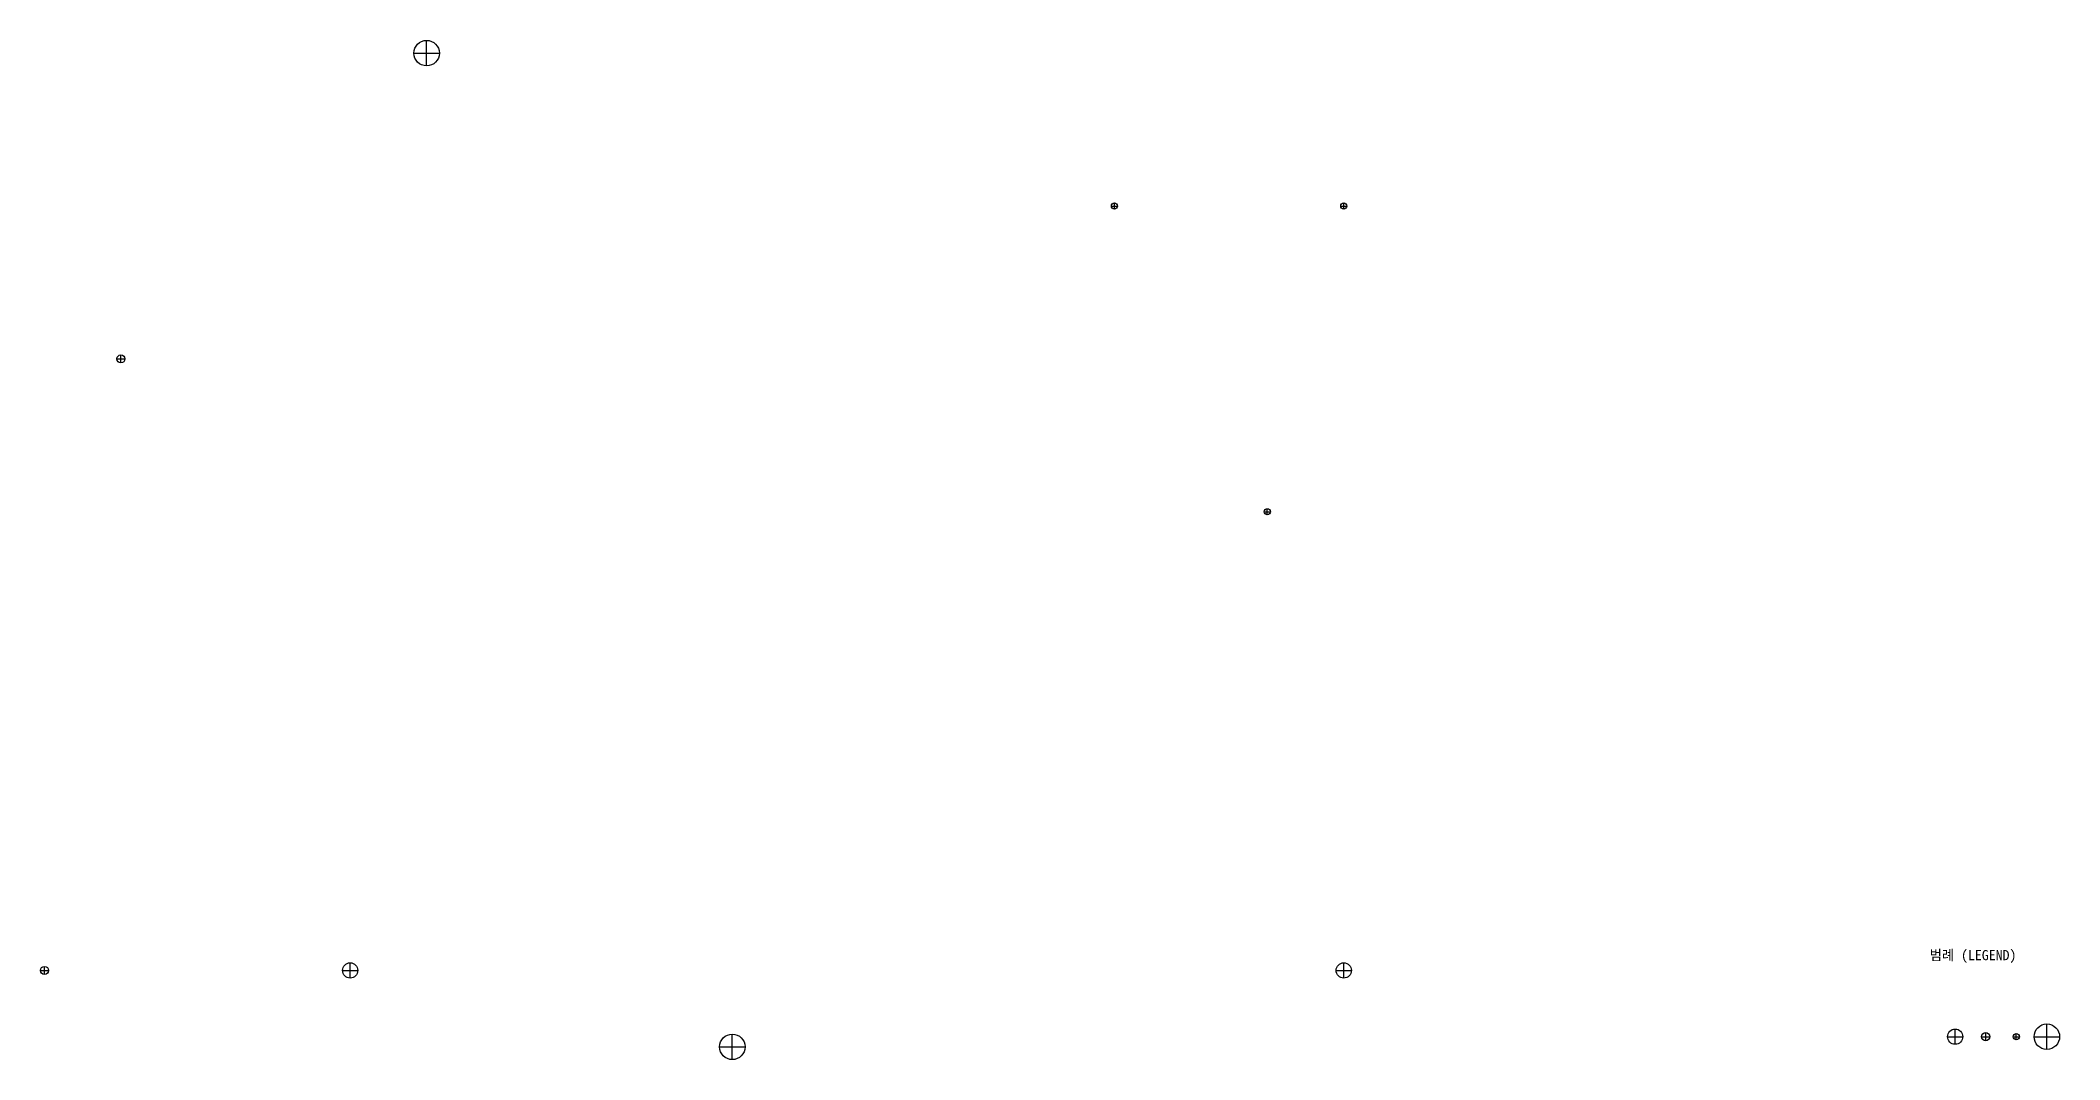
# Model space of a CAD drawing. Header units: millimetres. Extents: x 2920 to 42550, y 750 to 20750.
import ezdxf

# ---------------------------------------------------------------- set-up
doc = ezdxf.new("R2010")
doc.units = ezdxf.units.MM
for name, color, linetype in [('E-ANNO', 7, 'Continuous'), ('E-LIGHT', 7, 'Continuous'), ('E-PANEL', 7, 'Continuous'), ('E-POWER', 7, 'Continuous'), ('E-SWITCH', 7, 'Continuous')]:
    doc.layers.add(name, color=color, linetype=linetype)

# ---------------------------------------------------------------- blocks, each defined once
blk = doc.blocks.new('LIGHT_A')
for p, q in [((-150, 0), (150, 0)), ((0, -150), (0, 150))]:
    blk.add_line(p, q)
blk.add_circle((0, 0), 150)
blk = doc.blocks.new('OUTLET_2P')
for p, q in [((-80, 0), (80, 0)), ((0, -80), (0, 80))]:
    blk.add_line(p, q)
blk.add_circle((0, 0), 80)
blk = doc.blocks.new('SWITCH_1G')
for p, q in [((-60, 0), (60, 0)), ((0, -60), (0, 60))]:
    blk.add_line(p, q)
blk.add_circle((0, 0), 60)
blk = doc.blocks.new('PANEL_DB')
for p, q in [((-250, 0), (250, 0)), ((0, -250), (0, 250))]:
    blk.add_line(p, q)
blk.add_circle((0, 0), 250)

msp = doc.modelspace()

# ---------------------------------------------------------------- block references
at = {"layer": 'E-LIGHT'}
for p in [(9000, 2500), (28500, 2500), (40500, 1200)]:
    msp.add_blockref('LIGHT_A', p, dxfattribs=at)
at = {"layer": 'E-PANEL'}
for p in [(10500, 20500), (16500, 1000), (42300, 1200)]:
    msp.add_blockref('PANEL_DB', p, dxfattribs=at)
at = {"layer": 'E-POWER'}
for p in [(4500, 14500), (3000, 2500), (41100, 1200)]:
    msp.add_blockref('OUTLET_2P', p, dxfattribs=at)
at = {"layer": 'E-SWITCH'}
for p in [(24000, 17500), (28500, 17500), (27000, 11500), (41700, 1200)]:
    msp.add_blockref('SWITCH_1G', p, dxfattribs=at)

# ---------------------------------------------------------------- texts
at = {"layer": 'E-ANNO'}
msp.add_text('범례 (LEGEND)', height=200, dxfattribs=at).set_placement((40000, 2700))

doc.saveas('drawing.dxf')
